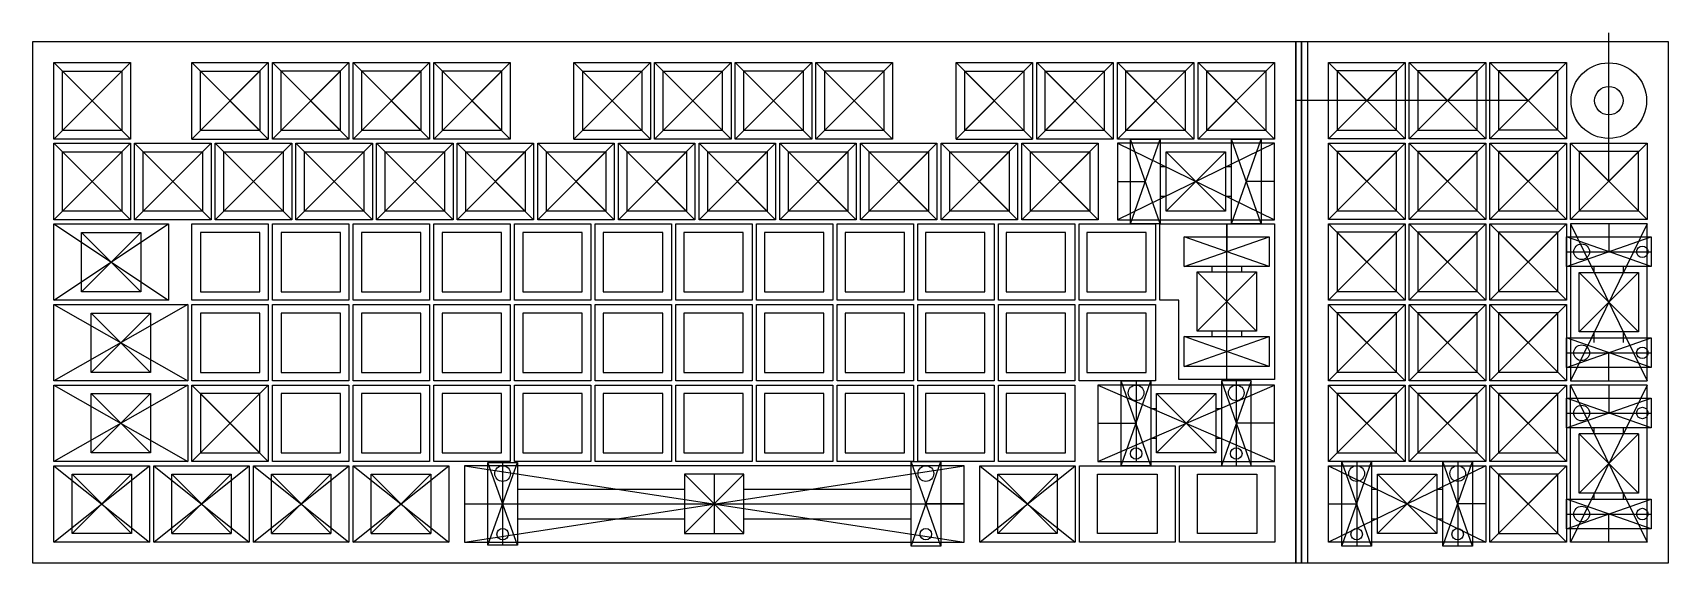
# Model space of a CAD drawing. Header units: millimetres. Extents: x -40 to 346, y -26 to 99.
import ezdxf

# ---------------------------------------------------------------- set-up
doc = ezdxf.new("R2010")
doc.units = ezdxf.units.MM
doc.layers.get('0').update_dxf_attribs({"linetype": 'CONTINUOUS'})

msp = doc.modelspace()

# ---------------------------------------------------------------- linework, layer by layer
for p, q in [((257.99, 96.95), (259.37, 96.95)), ((259.37, 96.95), (260.75, 96.95)), ((260.75, 96.95), (345.75, 96.95)), ((260.75, 96.95), (260.75, -26.01)), ((331.75, 63.99), (331.75, 99)), ((345.75, 96.95), (345.75, -26.01)), ((-16.51, 73.95), (-34.51, 91.95)), ((-34.51, 73.95), (-16.51, 91.95)), ((-32.5, 89.94), (-18.52, 75.96)), ((-32.5, 75.96), (-18.52, 89.94)), ((-2.01, 73.95), (-2.01, 91.95)), ((0, 89.94), (13.98, 75.96)), ((13.98, 89.94), (13.98, 75.96)), ((15.99, 91.95), (15.99, 73.95)), ((16.99, 73.95), (34.99, 91.95)), ((16.99, 73.95), (16.99, 91.95)), ((19, 75.96), (19, 89.94)), ((19, 75.96), (32.98, 89.94)), ((35.99, 73.95), (53.99, 91.95)), ((35.99, 73.95), (35.99, 91.95)), ((38, 75.96), (38, 89.94)), ((38, 75.96), (51.98, 89.94)), ((54.99, 73.95), (72.99, 91.95)), ((54.99, 73.95), (54.99, 91.95)), ((57, 75.96), (57, 89.94)), ((57, 75.96), (70.98, 89.94)), ((87.99, 73.95), (87.99, 91.95)), ((90, 89.94), (103.98, 89.94)), ((105.99, 91.95), (105.99, 73.95)), ((106.99, 73.95), (124.99, 91.95)), ((106.99, 91.95), (124.99, 91.95)), ((109, 89.94), (122.98, 89.94)), ((124.99, 91.95), (124.99, 73.95)), ((125.99, 91.95), (143.99, 91.95)), ((125.99, 73.95), (143.99, 91.95)), ((128, 75.96), (128, 89.94)), ((141.98, 89.94), (141.98, 75.96)), ((143.99, 91.95), (143.99, 73.95)), ((162.99, 73.95), (144.99, 91.95)), ((144.99, 73.95), (144.99, 91.95)), ((144.99, 91.95), (162.99, 91.95)), ((147, 89.94), (160.98, 75.96)), ((160.98, 89.94), (160.98, 75.96)), ((177.99, 73.95), (177.99, 91.95)), ((180, 89.94), (193.98, 89.94)), ((195.99, 91.95), (195.99, 73.95)), ((196.99, 73.95), (214.99, 91.95)), ((196.99, 91.95), (214.99, 91.95)), ((199, 89.94), (212.98, 89.94)), ((214.99, 91.95), (214.99, 73.95)), ((215.99, 91.95), (233.99, 91.95)), ((215.99, 73.95), (233.99, 91.95)), ((218, 75.96), (218, 89.94)), ((231.98, 89.94), (231.98, 75.96)), ((233.99, 91.95), (233.99, 73.95)), ((252.99, 73.95), (234.99, 91.95)), ((234.99, 73.95), (234.99, 91.95)), ((234.99, 91.95), (252.99, 91.95)), ((237, 89.94), (250.98, 75.96)), ((250.98, 89.94), (250.98, 75.96)), ((283.75, 73.99), (265.75, 91.99)), ((281.74, 89.98), (267.76, 89.98)), ((267.76, 89.98), (267.76, 76)), ((267.76, 89.98), (281.74, 76)), ((283.75, 91.99), (283.75, 73.99)), ((302.75, 73.99), (284.75, 91.99)), ((286.76, 89.98), (300.74, 76)), ((286.76, 76), (300.74, 89.98)), ((302.75, 91.99), (302.75, 73.99)), ((321.75, 73.99), (303.75, 91.99)), ((303.75, 73.99), (321.75, 91.99)), ((305.76, 89.98), (305.76, 76)), ((319.74, 76), (319.74, 89.98)), ((312.75, 82.99), (257.99, 82.99)), ((13.98, 75.96), (0, 75.96)), ((34.99, 73.95), (16.99, 73.95)), ((32.98, 75.96), (19, 75.96)), ((53.99, 73.95), (35.99, 73.95)), ((51.98, 75.96), (38, 75.96)), ((72.99, 73.95), (54.99, 73.95)), ((70.98, 75.96), (57, 75.96)), ((103.98, 75.96), (90, 75.96)), ((122.98, 75.96), (109, 75.96)), ((160.98, 75.96), (147, 75.96)), ((193.98, 75.96), (180, 75.96)), ((212.98, 75.96), (199, 75.96)), ((226.09, 53.95), (219.09, 73.95)), ((219.09, 53.95), (226.09, 73.95)), ((250.98, 75.96), (237, 75.96)), ((249.89, 53.95), (242.89, 73.95)), ((242.89, 53.95), (249.89, 73.95)), ((283.75, 73.99), (265.75, 73.99)), ((302.75, 73.99), (284.75, 73.99)), ((-16.51, 54.95), (-34.51, 72.95)), ((-34.51, 54.95), (-16.51, 72.95)), ((-32.5, 70.94), (-18.52, 56.96)), ((-32.5, 56.96), (-18.52, 70.94)), ((-15.51, 54.95), (2.49, 72.95)), ((-15.51, 54.95), (-15.51, 72.95)), ((-13.5, 56.96), (-13.5, 70.94)), ((-13.5, 56.96), (0.48, 70.94)), ((3.49, 54.95), (21.49, 72.95)), ((3.49, 54.95), (3.49, 72.95)), ((5.5, 56.96), (5.5, 70.94)), ((5.5, 56.96), (19.48, 70.94)), ((22.49, 54.95), (40.49, 72.95)), ((22.49, 54.95), (22.49, 72.95)), ((24.5, 56.96), (24.5, 70.94)), ((24.5, 56.96), (38.48, 70.94)), ((41.49, 54.95), (59.49, 72.95)), ((41.49, 54.95), (41.49, 72.95)), ((43.5, 56.96), (43.5, 70.94)), ((43.5, 56.96), (57.48, 70.94)), ((60.49, 54.95), (78.49, 72.95)), ((60.49, 54.95), (60.49, 72.95)), ((62.5, 56.96), (62.5, 70.94)), ((62.5, 56.96), (76.48, 70.94)), ((79.49, 54.95), (97.49, 72.95)), ((79.49, 54.95), (79.49, 72.95)), ((81.5, 56.96), (81.5, 70.94)), ((81.5, 56.96), (95.48, 70.94)), ((98.49, 54.95), (116.49, 72.95)), ((98.49, 54.95), (98.49, 72.95)), ((100.5, 56.96), (100.5, 70.94)), ((100.5, 56.96), (114.48, 70.94)), ((117.49, 54.95), (135.49, 72.95)), ((117.49, 54.95), (117.49, 72.95)), ((119.5, 56.96), (119.5, 70.94)), ((119.5, 56.96), (133.48, 70.94)), ((136.49, 54.95), (154.49, 72.95)), ((136.49, 54.95), (136.49, 72.95)), ((138.5, 56.96), (138.5, 70.94)), ((138.5, 56.96), (152.48, 70.94)), ((155.49, 54.95), (173.49, 72.95)), ((155.49, 54.95), (155.49, 72.95)), ((157.5, 56.96), (157.5, 70.94)), ((157.5, 56.96), (171.48, 70.94)), ((174.49, 54.95), (192.49, 72.95)), ((174.49, 54.95), (174.49, 72.95)), ((176.5, 56.96), (176.5, 70.94)), ((176.5, 56.96), (190.48, 70.94)), ((193.49, 54.95), (211.49, 72.95)), ((193.49, 54.95), (193.49, 72.95)), ((195.5, 56.96), (195.5, 70.94)), ((195.5, 56.96), (209.48, 70.94)), ((252.99, 72.95), (215.99, 54.95)), ((215.99, 72.95), (252.99, 54.95)), ((227.5, 70.94), (241.48, 56.96)), ((227.5, 56.96), (241.48, 70.94)), ((283.75, 54.99), (265.75, 72.99)), ((265.75, 54.99), (283.75, 72.99)), ((267.76, 70.98), (281.74, 57)), ((267.76, 57), (281.74, 70.98)), ((284.75, 54.99), (302.75, 72.99)), ((284.75, 54.99), (284.75, 72.99)), ((286.76, 57), (300.74, 70.98)), ((286.76, 70.98), (300.74, 57)), ((303.75, 54.99), (321.75, 72.99)), ((303.75, 54.99), (303.75, 72.99)), ((305.76, 57), (319.74, 70.98)), ((305.76, 70.98), (319.74, 57)), ((322.75, 54.99), (340.75, 72.99)), ((322.75, 54.99), (322.75, 72.99)), ((324.76, 57), (338.74, 70.98)), ((324.76, 70.98), (338.74, 57)), ((226.09, 67.44), (227.5, 67.44)), ((241.48, 67.44), (242.89, 67.44)), ((215.99, 63.95), (222.59, 63.95)), ((252.99, 63.95), (246.39, 63.95)), ((226.09, 60.46), (227.5, 60.46)), ((241.48, 60.46), (242.89, 60.46)), ((-34.51, 53.95), (-7.51, 35.95)), ((-34.51, 35.95), (-7.51, 53.95)), ((2.49, 54.95), (-15.51, 54.95)), ((0.48, 56.96), (-13.5, 56.96)), ((21.49, 54.95), (3.49, 54.95)), ((19.48, 56.96), (5.5, 56.96)), ((40.49, 54.95), (22.49, 54.95)), ((38.48, 56.96), (24.5, 56.96)), ((59.49, 54.95), (41.49, 54.95)), ((57.48, 56.96), (43.5, 56.96)), ((78.49, 54.95), (60.49, 54.95)), ((76.48, 56.96), (62.5, 56.96)), ((97.49, 54.95), (79.49, 54.95)), ((95.48, 56.96), (81.5, 56.96)), ((116.49, 54.95), (98.49, 54.95)), ((114.48, 56.96), (100.5, 56.96)), ((135.49, 54.95), (117.49, 54.95)), ((133.48, 56.96), (119.5, 56.96)), ((154.49, 54.95), (136.49, 54.95)), ((152.48, 56.96), (138.5, 56.96)), ((173.49, 54.95), (155.49, 54.95)), ((171.48, 56.96), (157.5, 56.96)), ((192.49, 54.95), (174.49, 54.95)), ((190.48, 56.96), (176.5, 56.96)), ((211.49, 54.95), (193.49, 54.95)), ((209.48, 56.96), (195.5, 56.96)), ((241.74, 17.29), (241.74, 53.99)), ((241.74, 53.99), (241.74, 47.39)), ((265.75, 35.99), (283.75, 53.99)), ((265.75, 35.99), (265.75, 53.99)), ((302.75, 54.99), (284.75, 54.99)), ((284.75, 35.99), (302.75, 53.99)), ((284.75, 35.99), (284.75, 53.99)), ((321.75, 54.99), (303.75, 54.99)), ((303.75, 35.99), (321.75, 53.99)), ((303.75, 35.99), (303.75, 53.99)), ((340.75, 54.99), (322.75, 54.99)), ((340.75, 53.99), (322.75, 16.99)), ((322.75, 53.99), (340.75, 16.99)), ((331.75, 53.99), (331.75, 47.39)), ((-14.02, 37.96), (-28, 51.94)), ((-28, 37.96), (-14.02, 51.94)), ((251.74, 43.89), (231.74, 50.89)), ((231.74, 43.89), (251.74, 50.89)), ((267.76, 38), (281.74, 51.98)), ((267.76, 51.98), (281.74, 38)), ((286.76, 38), (300.74, 51.98)), ((286.76, 51.98), (300.74, 38)), ((305.76, 38), (319.74, 51.98)), ((305.76, 51.98), (319.74, 38)), ((341.75, 43.89), (321.75, 50.89)), ((321.75, 43.89), (341.75, 50.89)), ((321.75, 47.39), (341.75, 47.39)), ((248.73, 28.65), (234.75, 42.63)), ((234.75, 28.65), (248.73, 42.63)), ((238.25, 43.89), (238.25, 42.63)), ((245.23, 43.89), (245.23, 42.63)), ((324.76, 42.48), (338.74, 28.5)), ((324.76, 28.5), (338.74, 42.48)), ((328.26, 42.48), (328.26, 43.89)), ((335.24, 42.48), (335.24, 43.89)), ((-34.51, 34.97), (-3.01, 16.97)), ((-3.01, 34.97), (-34.51, 16.97)), ((283.75, 35.99), (265.75, 35.99)), ((265.75, 16.99), (283.75, 34.99)), ((265.75, 16.99), (265.75, 34.99)), ((302.75, 35.99), (284.75, 35.99)), ((284.75, 16.99), (302.75, 34.99)), ((284.75, 16.99), (284.75, 34.99)), ((321.75, 35.99), (303.75, 35.99)), ((303.75, 16.99), (321.75, 34.99)), ((303.75, 16.99), (303.75, 34.99)), ((-11.77, 18.98), (-25.75, 32.96)), ((-25.75, 18.98), (-11.77, 32.96)), ((267.76, 19), (281.74, 32.98)), ((267.76, 32.98), (281.74, 19)), ((286.76, 19), (300.74, 32.98)), ((286.76, 32.98), (300.74, 19)), ((305.76, 19), (319.74, 32.98)), ((305.76, 32.98), (319.74, 19)), ((251.74, 20.39), (231.74, 27.39)), ((231.74, 20.39), (251.74, 27.39)), ((238.25, 28.65), (238.25, 27.39)), ((245.23, 28.65), (245.23, 27.39)), ((341.75, 20.09), (321.75, 27.09)), ((321.75, 20.09), (341.75, 27.09)), ((328.26, 26), (328.26, 28.5)), ((335.24, 26), (335.24, 28.5)), ((241.74, 17.29), (241.74, 23.89)), ((321.75, 23.59), (341.75, 23.59)), ((331.75, 16.99), (331.75, 23.59)), ((-34.51, 15.99), (-3.01, -2.01)), ((-3.01, 15.99), (-34.51, -2.01)), ((15.99, -2.01), (-2.01, 15.99)), ((-2.01, -2.01), (15.99, 15.99)), ((211.39, 15.99), (252.99, -2.01)), ((211.39, -2.01), (252.99, 15.99)), ((223.89, -3.01), (216.89, 16.99)), ((216.89, -3.01), (223.89, 16.99)), ((220.39, 16.99), (220.39, -2.01)), ((247.49, 16.99), (240.49, -3.01)), ((240.49, 16.99), (247.49, -3.01)), ((241.74, 17.29), (241.74, 18.4)), ((243.99, 16.99), (243.99, -3.01)), ((283.75, 16.99), (265.75, 16.99)), ((265.75, -2.01), (283.75, 15.99)), ((265.75, -2.01), (265.75, 15.99)), ((302.75, 16.99), (284.75, 16.99)), ((284.75, -2.01), (302.75, 15.99)), ((284.75, -2.01), (284.75, 15.99)), ((321.75, 16.99), (303.75, 16.99)), ((303.75, -2.01), (321.75, 15.99)), ((303.75, -2.01), (303.75, 15.99)), ((340.75, 15.99), (322.75, -21.01)), ((340.75, 15.99), (322.75, 15.99)), ((331.75, 15.99), (331.75, 9.39)), ((340.75, -21.01), (340.75, 15.99)), ((-11.77, 0), (-25.75, 13.98)), ((-25.75, 0), (-11.77, 13.98)), ((0, 13.98), (13.98, 0)), ((0, 0), (13.98, 13.98)), ((239.18, 0), (225.2, 13.98)), ((225.2, 0), (239.18, 13.98)), ((267.76, 0), (281.74, 13.98)), ((267.76, 13.98), (281.74, 0)), ((286.76, 0), (300.74, 13.98)), ((286.76, 13.98), (300.74, 0)), ((305.76, 0), (319.74, 13.98)), ((305.76, 13.98), (319.74, 0)), ((341.75, 5.89), (321.75, 12.89)), ((321.75, 5.89), (341.75, 12.89)), ((223.89, 10.48), (225.2, 10.48)), ((239.18, 10.48), (240.49, 10.48)), ((321.75, 9.39), (341.75, 9.39)), ((211.39, 6.99), (220.39, 6.99)), ((252.99, 6.99), (243.99, 6.99)), ((324.76, -9.5), (324.76, 4.48)), ((328.26, 4.48), (328.26, 5.89)), ((335.24, 4.48), (335.24, 5.89)), ((338.74, 4.48), (338.74, -9.5)), ((223.89, 3.5), (225.2, 3.5)), ((239.18, 3.5), (240.49, 3.5)), ((-34.51, -3.01), (-12.01, -21.01)), ((-34.51, -21.01), (-12.01, -3.01)), ((-11.01, -3.01), (11.49, -3.01)), ((-11.01, -21.01), (11.49, -3.01)), ((11.49, -3.01), (11.49, -21.01)), ((12.49, -3.01), (34.99, -3.01)), ((12.49, -21.01), (34.99, -3.01)), ((34.99, -3.01), (34.99, -21.01)), ((35.99, -3.01), (58.49, -3.01)), ((35.99, -21.01), (58.49, -3.01)), ((58.49, -3.01), (58.49, -21.01)), ((62.18, -3.01), (179.89, -21.01)), ((62.18, -21.01), (179.89, -3.01)), ((74.68, -21.76), (67.68, -2.26)), ((67.68, -21.76), (74.68, -2.26)), ((71.18, -2.26), (71.18, -21.76)), ((174.39, -22.01), (167.39, -2.01)), ((167.39, -22.01), (174.39, -2.01)), ((183.58, -3.01), (206.08, -21.01)), ((183.58, -21.01), (206.08, -3.01)), ((283.75, -2.01), (265.75, -2.01)), ((265.75, -3.01), (302.75, -21.01)), ((302.75, -3.01), (265.75, -21.01)), ((275.85, -22.01), (268.85, -2.01)), ((268.85, -22.01), (275.85, -2.01)), ((272.35, -2.01), (272.35, -22.01)), ((302.75, -2.01), (284.75, -2.01)), ((299.65, -22.01), (292.65, -2.01)), ((292.65, -22.01), (299.65, -2.01)), ((296.15, -2.01), (296.15, -22.01)), ((321.75, -2.01), (303.75, -2.01)), ((303.75, -21.01), (321.75, -3.01)), ((303.75, -21.01), (303.75, -3.01)), ((-16.27, -19), (-30.25, -5.02)), ((-30.25, -19), (-16.27, -5.02)), ((-6.75, -19), (-6.75, -5.02)), ((7.23, -5.02), (7.23, -19)), ((16.75, -19), (16.75, -5.02)), ((30.73, -5.02), (30.73, -19)), ((40.25, -19), (40.25, -5.02)), ((54.23, -5.02), (54.23, -19)), ((128.02, -5.02), (114.04, -19)), ((114.04, -5.02), (128.02, -19)), ((121.03, -5.02), (121.03, -19)), ((201.82, -19), (187.84, -5.02)), ((187.84, -19), (201.82, -5.02)), ((277.26, -5.02), (291.24, -19)), ((277.26, -19), (291.24, -5.02)), ((305.76, -19), (319.74, -5.02)), ((305.76, -5.02), (319.74, -19)), ((74.68, -8.52), (114.04, -8.52)), ((128.02, -8.52), (167.39, -8.52)), ((275.85, -8.52), (277.26, -8.52)), ((291.24, -8.52), (292.65, -8.52)), ((341.75, -17.91), (321.75, -10.91)), ((321.75, -17.91), (341.75, -10.91)), ((328.26, -10.91), (328.26, -9.5)), ((335.24, -10.91), (335.24, -9.5)), ((62.18, -12.01), (179.89, -12.01)), ((62.18, -12.01), (71.18, -12.01)), ((179.89, -12.01), (170.88, -12.01)), ((265.75, -12.01), (272.35, -12.01)), ((302.75, -12.01), (296.15, -12.01)), ((321.75, -14.41), (341.75, -14.41)), ((331.75, -21.01), (331.75, -14.41)), ((74.68, -15.5), (114.04, -15.5)), ((128.02, -15.5), (167.39, -15.5)), ((275.85, -15.5), (277.26, -15.5)), ((291.24, -15.5), (292.65, -15.5)), ((321.75, -21.01), (303.75, -21.01)), ((345.75, -26.01), (260.75, -26.01))]:
    msp.add_line(p, q)
for points in [[(-39.51, 96.95), (257.99, 96.95), (260.75, 96.95), (260.75, -26.01), (259.37, -26.01), (259.37, 96.95), (259.37, -26.01), (257.99, -26.01), (257.99, 96.95), (257.99, -26.01), (-39.51, -26.01)], [(-16.51, 73.95), (-34.51, 73.95), (-34.51, 91.95), (-16.51, 91.95)], [(-32.5, 89.94), (-18.52, 89.94), (-18.52, 75.96), (-32.5, 75.96)], [(15.99, 73.95), (-2.01, 91.95), (15.99, 91.95), (-2.01, 73.95)], [(0, 75.96), (0, 89.94), (13.98, 89.94)], [(34.99, 91.95), (34.99, 73.95), (16.99, 91.95)], [(19, 89.94), (32.98, 75.96), (32.98, 89.94)], [(53.99, 91.95), (53.99, 73.95), (35.99, 91.95)], [(38, 89.94), (51.98, 75.96), (51.98, 89.94)], [(72.99, 91.95), (72.99, 73.95), (54.99, 91.95)], [(57, 89.94), (70.98, 75.96), (70.98, 89.94)], [(87.99, 91.95), (105.99, 91.95), (87.99, 73.95), (105.99, 73.95)], [(90, 75.96), (103.98, 89.94), (103.98, 75.96), (90, 89.94)], [(124.99, 73.95), (106.99, 73.95), (106.99, 91.95)], [(109, 89.94), (122.98, 75.96), (122.98, 89.94), (109, 75.96)], [(143.99, 73.95), (125.99, 73.95), (125.99, 91.95)], [(128, 89.94), (141.98, 75.96), (128, 75.96), (141.98, 89.94)], [(162.99, 73.95), (144.99, 73.95), (162.99, 91.95)], [(147, 75.96), (160.98, 89.94), (147, 89.94)], [(177.99, 91.95), (195.99, 91.95), (177.99, 73.95), (195.99, 73.95)], [(180, 75.96), (193.98, 89.94), (193.98, 75.96), (180, 89.94)], [(214.99, 73.95), (196.99, 73.95), (196.99, 91.95)], [(199, 89.94), (212.98, 75.96), (212.98, 89.94), (199, 75.96)], [(233.99, 73.95), (215.99, 73.95), (215.99, 91.95)], [(218, 89.94), (231.98, 75.96), (218, 75.96), (231.98, 89.94)], [(252.99, 73.95), (234.99, 73.95), (252.99, 91.95)], [(237, 75.96), (250.98, 89.94), (237, 89.94)], [(265.75, 91.99), (283.75, 91.99), (265.75, 73.99)], [(267.76, 76), (281.74, 76), (281.74, 89.98)], [(284.75, 73.99), (284.75, 91.99), (302.75, 91.99)], [(300.74, 89.98), (286.76, 89.98), (286.76, 76), (300.74, 76)], [(303.75, 91.99), (321.75, 91.99), (321.75, 73.99), (303.75, 73.99)], [(319.74, 89.98), (305.76, 89.98), (319.74, 76), (305.76, 76)], [(226.09, 53.95), (219.09, 53.95), (219.09, 73.95), (226.09, 73.95)], [(249.89, 53.95), (242.89, 53.95), (242.89, 73.95), (249.89, 73.95)], [(-16.51, 54.95), (-34.51, 54.95), (-34.51, 72.95), (-16.51, 72.95)], [(-32.5, 70.94), (-18.52, 70.94), (-18.52, 56.96), (-32.5, 56.96)], [(-15.51, 72.95), (2.49, 72.95), (2.49, 54.95)], [(-13.5, 70.94), (0.48, 70.94), (0.48, 56.96)], [(3.49, 72.95), (21.49, 72.95), (21.49, 54.95)], [(5.5, 70.94), (19.48, 70.94), (19.48, 56.96)], [(22.49, 72.95), (40.49, 72.95), (40.49, 54.95)], [(24.5, 70.94), (38.48, 70.94), (38.48, 56.96)], [(41.49, 72.95), (59.49, 72.95), (59.49, 54.95)], [(43.5, 70.94), (57.48, 70.94), (57.48, 56.96)], [(60.49, 72.95), (78.49, 72.95), (78.49, 54.95)], [(62.5, 70.94), (76.48, 70.94), (76.48, 56.96)], [(79.49, 72.95), (97.49, 72.95), (97.49, 54.95)], [(81.5, 70.94), (95.48, 70.94), (95.48, 56.96)], [(98.49, 72.95), (116.49, 72.95), (116.49, 54.95)], [(100.5, 70.94), (114.48, 70.94), (114.48, 56.96)], [(117.49, 72.95), (135.49, 72.95), (135.49, 54.95)], [(119.5, 70.94), (133.48, 70.94), (133.48, 56.96)], [(136.49, 72.95), (154.49, 72.95), (154.49, 54.95)], [(138.5, 70.94), (152.48, 70.94), (152.48, 56.96)], [(155.49, 72.95), (173.49, 72.95), (173.49, 54.95)], [(157.5, 70.94), (171.48, 70.94), (171.48, 56.96)], [(174.49, 72.95), (192.49, 72.95), (192.49, 54.95)], [(176.5, 70.94), (190.48, 70.94), (190.48, 56.96)], [(193.49, 72.95), (211.49, 72.95), (211.49, 54.95)], [(195.5, 70.94), (209.48, 70.94), (209.48, 56.96)], [(252.99, 72.95), (215.99, 72.95), (215.99, 54.95), (252.99, 54.95)], [(227.5, 70.94), (241.48, 70.94), (241.48, 56.96), (227.5, 56.96)], [(283.75, 54.99), (265.75, 54.99), (265.75, 72.99), (283.75, 72.99)], [(267.76, 57), (281.74, 57), (281.74, 70.98), (267.76, 70.98)], [(302.75, 72.99), (302.75, 54.99), (284.75, 72.99)], [(300.74, 70.98), (286.76, 70.98), (286.76, 57), (300.74, 57)], [(321.75, 72.99), (321.75, 54.99), (303.75, 72.99)], [(319.74, 70.98), (305.76, 70.98), (305.76, 57), (319.74, 57)], [(340.75, 72.99), (340.75, 54.99), (322.75, 72.99)], [(338.74, 70.98), (324.76, 70.98), (324.76, 57), (338.74, 57)], [(-7.51, 35.95), (-34.51, 35.95), (-34.51, 53.95), (-7.51, 53.95)], [(15.99, 53.99), (15.99, 35.99), (-2.01, 35.99), (-2.01, 53.99)], [(34.99, 53.99), (34.99, 35.99), (16.99, 35.99), (16.99, 53.99)], [(53.99, 53.99), (53.99, 35.99), (35.99, 35.99), (35.99, 53.99)], [(72.99, 53.99), (72.99, 35.99), (54.99, 35.99), (54.99, 53.99)], [(91.99, 53.99), (91.99, 35.99), (73.99, 35.99), (73.99, 53.99)], [(110.99, 53.99), (110.99, 35.99), (92.99, 35.99), (92.99, 53.99)], [(129.99, 53.99), (129.99, 35.99), (111.99, 35.99), (111.99, 53.99)], [(148.99, 53.99), (148.99, 35.99), (130.99, 35.99), (130.99, 53.99)], [(167.99, 53.99), (167.99, 35.99), (149.99, 35.99), (149.99, 53.99)], [(186.99, 53.99), (186.99, 35.99), (168.99, 35.99), (168.99, 53.99)], [(205.99, 53.99), (205.99, 35.99), (187.99, 35.99), (187.99, 53.99)], [(224.99, 53.99), (224.99, 35.99), (206.99, 35.99), (206.99, 53.99)], [(252.99, 53.99), (252.99, 17.29), (230.49, 17.29), (230.49, 35.99), (225.99, 35.99), (225.99, 53.99)], [(283.75, 53.99), (283.75, 35.99), (265.75, 53.99)], [(302.75, 53.99), (302.75, 35.99), (284.75, 53.99)], [(321.75, 53.99), (321.75, 35.99), (303.75, 53.99)], [(340.75, 53.99), (322.75, 53.99), (322.75, 16.99), (340.75, 16.99)], [(-14.02, 37.96), (-28, 37.96), (-28, 51.94), (-14.02, 51.94)], [(13.98, 37.96), (13.98, 51.94), (0, 51.94), (0, 37.96)], [(32.96, 37.96), (32.96, 51.94), (18.98, 51.94), (18.98, 37.96)], [(51.94, 37.96), (51.94, 51.94), (37.96, 51.94), (37.96, 37.96)], [(70.92, 37.96), (70.92, 51.94), (56.94, 51.94), (56.94, 37.96)], [(89.9, 37.96), (89.9, 51.94), (75.92, 51.94), (75.92, 37.96)], [(108.88, 37.96), (108.88, 51.94), (94.9, 51.94), (94.9, 37.96)], [(127.86, 37.96), (127.86, 51.94), (113.88, 51.94), (113.88, 37.96)], [(146.84, 37.96), (146.84, 51.94), (132.86, 51.94), (132.86, 37.96)], [(165.82, 37.96), (165.82, 51.94), (151.84, 51.94), (151.84, 37.96)], [(184.8, 37.96), (184.8, 51.94), (170.82, 51.94), (170.82, 37.96)], [(203.78, 37.96), (203.78, 51.94), (189.8, 51.94), (189.8, 37.96)], [(222.76, 37.96), (222.76, 51.94), (208.78, 51.94), (208.78, 37.96)], [(251.74, 43.89), (231.74, 43.89), (231.74, 50.89), (251.74, 50.89)], [(281.74, 51.98), (267.76, 51.98), (267.76, 38), (281.74, 38)], [(300.74, 51.98), (286.76, 51.98), (286.76, 38), (300.74, 38)], [(319.74, 51.98), (305.76, 51.98), (305.76, 38), (319.74, 38)], [(341.75, 43.89), (321.75, 43.89), (321.75, 50.89), (341.75, 50.89)], [(248.73, 28.65), (234.75, 28.65), (234.75, 42.63), (248.73, 42.63)], [(324.76, 42.48), (338.74, 42.48), (338.74, 28.5), (324.76, 28.5)], [(-34.51, 34.97), (-3.01, 34.97), (-3.01, 16.97), (-34.51, 16.97)], [(15.99, 34.99), (15.99, 16.99), (-2.01, 16.99), (-2.01, 34.99)], [(34.99, 34.99), (34.99, 16.99), (16.99, 16.99), (16.99, 34.99)], [(53.99, 34.99), (53.99, 16.99), (35.99, 16.99), (35.99, 34.99)], [(72.99, 34.99), (72.99, 16.99), (54.99, 16.99), (54.99, 34.99)], [(91.99, 34.99), (91.99, 16.99), (73.99, 16.99), (73.99, 34.99)], [(110.99, 34.99), (110.99, 16.99), (92.99, 16.99), (92.99, 34.99)], [(129.99, 34.99), (129.99, 16.99), (111.99, 16.99), (111.99, 34.99)], [(148.99, 34.99), (148.99, 16.99), (130.99, 16.99), (130.99, 34.99)], [(167.99, 34.99), (167.99, 16.99), (149.99, 16.99), (149.99, 34.99)], [(186.99, 34.99), (186.99, 16.99), (168.99, 16.99), (168.99, 34.99)], [(205.99, 34.99), (205.99, 16.99), (187.99, 16.99), (187.99, 34.99)], [(224.99, 34.99), (224.99, 16.99), (206.99, 16.99), (206.99, 34.99)], [(283.75, 34.99), (283.75, 16.99), (265.75, 34.99)], [(302.75, 34.99), (302.75, 16.99), (284.75, 34.99)], [(321.75, 34.99), (321.75, 16.99), (303.75, 34.99)], [(-11.77, 18.98), (-25.75, 18.98), (-25.75, 32.96), (-11.77, 32.96)], [(13.98, 18.98), (13.98, 32.96), (0, 32.96), (0, 18.98)], [(32.96, 18.98), (32.96, 32.96), (18.98, 32.96), (18.98, 18.98)], [(51.94, 18.98), (51.94, 32.96), (37.96, 32.96), (37.96, 18.98)], [(70.92, 18.98), (70.92, 32.96), (56.94, 32.96), (56.94, 18.98)], [(89.9, 18.98), (89.9, 32.96), (75.92, 32.96), (75.92, 18.98)], [(108.88, 18.98), (108.88, 32.96), (94.9, 32.96), (94.9, 18.98)], [(127.86, 18.98), (127.86, 32.96), (113.88, 32.96), (113.88, 18.98)], [(146.84, 18.98), (146.84, 32.96), (132.86, 32.96), (132.86, 18.98)], [(165.82, 18.98), (165.82, 32.96), (151.84, 32.96), (151.84, 18.98)], [(184.8, 18.98), (184.8, 32.96), (170.82, 32.96), (170.82, 18.98)], [(203.78, 18.98), (203.78, 32.96), (189.8, 32.96), (189.8, 18.98)], [(222.76, 18.98), (222.76, 32.96), (208.78, 32.96), (208.78, 18.98)], [(281.74, 32.98), (267.76, 32.98), (267.76, 19), (281.74, 19)], [(300.74, 32.98), (286.76, 32.98), (286.76, 19), (300.74, 19)], [(319.74, 32.98), (305.76, 32.98), (305.76, 19), (319.74, 19)], [(251.74, 20.39), (231.74, 20.39), (231.74, 27.39), (251.74, 27.39)], [(341.75, 20.09), (321.75, 20.09), (321.75, 27.09), (341.75, 27.09)], [(-34.51, 15.99), (-3.01, 15.99), (-3.01, -2.01), (-34.51, -2.01)], [(15.99, -2.01), (-2.01, -2.01), (-2.01, 15.99), (15.99, 15.99)], [(34.99, 15.99), (34.99, -2.01), (16.99, -2.01), (16.99, 15.99)], [(53.99, 15.99), (53.99, -2.01), (35.99, -2.01), (35.99, 15.99)], [(72.99, 15.99), (72.99, -2.01), (54.99, -2.01), (54.99, 15.99)], [(91.99, 15.99), (91.99, -2.01), (73.99, -2.01), (73.99, 15.99)], [(110.99, 15.99), (110.99, -2.01), (92.99, -2.01), (92.99, 15.99)], [(129.99, 15.99), (129.99, -2.01), (111.99, -2.01), (111.99, 15.99)], [(148.99, 15.99), (148.99, -2.01), (130.99, -2.01), (130.99, 15.99)], [(167.99, 15.99), (167.99, -2.01), (149.99, -2.01), (149.99, 15.99)], [(186.99, 15.99), (186.99, -2.01), (168.99, -2.01), (168.99, 15.99)], [(205.99, 15.99), (205.99, -2.01), (187.99, -2.01), (187.99, 15.99)], [(252.99, 15.99), (211.39, 15.99), (211.39, -2.01), (252.99, -2.01)], [(223.89, -3.01), (216.89, -3.01), (216.89, 16.99), (223.89, 16.99)], [(247.49, 16.99), (240.49, 16.99), (240.49, -3.01), (247.49, -3.01)], [(283.75, 15.99), (283.75, -2.01), (265.75, 15.99)], [(302.75, 15.99), (302.75, -2.01), (284.75, 15.99)], [(321.75, 15.99), (321.75, -2.01), (303.75, 15.99)], [(322.75, 15.99), (340.75, -21.01), (322.75, -21.01)], [(-11.77, 0), (-25.75, 0), (-25.75, 13.98), (-11.77, 13.98)], [(0, 0), (13.98, 0), (13.98, 13.98), (0, 13.98)], [(32.96, 0), (32.96, 13.98), (18.98, 13.98), (18.98, 0)], [(51.94, 0), (51.94, 13.98), (37.96, 13.98), (37.96, 0)], [(70.92, 0), (70.92, 13.98), (56.94, 13.98), (56.94, 0)], [(89.9, 0), (89.9, 13.98), (75.92, 13.98), (75.92, 0)], [(108.88, 0), (108.88, 13.98), (94.9, 13.98), (94.9, 0)], [(127.86, 0), (127.86, 13.98), (113.88, 13.98), (113.88, 0)], [(146.84, 0), (146.84, 13.98), (132.86, 13.98), (132.86, 0)], [(165.82, 0), (165.82, 13.98), (151.84, 13.98), (151.84, 0)], [(184.8, 0), (184.8, 13.98), (170.82, 13.98), (170.82, 0)], [(203.78, 0), (203.78, 13.98), (189.8, 13.98), (189.8, 0)], [(239.18, 0), (225.2, 0), (225.2, 13.98), (239.18, 13.98)], [(281.74, 13.98), (267.76, 13.98), (267.76, 0), (281.74, 0)], [(300.74, 13.98), (286.76, 13.98), (286.76, 0), (300.74, 0)], [(319.74, 13.98), (305.76, 13.98), (305.76, 0), (319.74, 0)], [(341.75, 5.89), (321.75, 5.89), (321.75, 12.89), (341.75, 12.89)], [(324.76, 4.48), (338.74, -9.5), (324.76, -9.5), (338.74, 4.48)], [(-34.51, -3.01), (-12.01, -3.01), (-12.01, -21.01), (-34.51, -21.01)], [(-11.01, -3.01), (11.49, -21.01), (-11.01, -21.01)], [(12.49, -3.01), (34.99, -21.01), (12.49, -21.01)], [(35.99, -3.01), (58.49, -21.01), (35.99, -21.01)], [(62.18, -21.01), (179.89, -21.01), (179.89, -3.01), (62.18, -3.01)], [(74.68, -21.76), (67.68, -21.76), (67.68, -2.26), (74.68, -2.26)], [(174.39, -22.01), (167.39, -22.01), (167.39, -2.01), (174.39, -2.01)], [(183.58, -3.01), (206.08, -3.01), (206.08, -21.01), (183.58, -21.01)], [(229.58, -3.01), (229.58, -21.01), (207.08, -21.01), (207.08, -3.01)], [(253.08, -3.01), (253.08, -21.01), (230.58, -21.01), (230.58, -3.01)], [(265.75, -3.01), (302.75, -3.01), (302.75, -21.01), (265.75, -21.01)], [(275.85, -22.01), (268.85, -22.01), (268.85, -2.01), (275.85, -2.01)], [(299.65, -22.01), (292.65, -22.01), (292.65, -2.01), (299.65, -2.01)], [(321.75, -3.01), (321.75, -21.01), (303.75, -3.01)], [(-16.27, -19), (-30.25, -19), (-30.25, -5.02), (-16.27, -5.02)], [(7.23, -19), (-6.75, -5.02), (7.23, -5.02), (-6.75, -19)], [(30.73, -19), (16.75, -5.02), (30.73, -5.02), (16.75, -19)], [(54.23, -19), (40.25, -5.02), (54.23, -5.02), (40.25, -19)], [(128.02, -5.02), (114.04, -5.02), (114.04, -19), (128.02, -19)], [(201.82, -19), (187.84, -19), (187.84, -5.02), (201.82, -5.02)], [(211.34, -19), (211.34, -5.02), (225.32, -5.02), (225.32, -19)], [(234.84, -19), (234.84, -5.02), (248.82, -5.02), (248.82, -19)], [(277.26, -5.02), (291.24, -5.02), (291.24, -19), (277.26, -19)], [(319.74, -5.02), (305.76, -5.02), (305.76, -19), (319.74, -19)], [(341.75, -17.91), (321.75, -17.91), (321.75, -10.91), (341.75, -10.91)]]:
    msp.add_lwpolyline(points, close=True)
for centre, radius in [((331.75, 82.99), 8.9), ((331.75, 82.99), 3.35), ((325.35, 47.39), 1.85), ((339.65, 47.39), 1.35), ((325.35, 23.59), 1.85), ((339.65, 23.59), 1.35), ((220.39, 14.14), 1.85), ((243.99, 14.14), 1.85), ((325.35, 9.39), 1.85), ((339.65, 9.39), 1.35), ((220.39, -0.16), 1.35), ((243.99, -0.16), 1.35), ((71.18, -4.86), 1.85), ((170.88, -4.86), 1.85), ((272.35, -4.86), 1.85), ((296.15, -4.86), 1.85), ((325.35, -14.41), 1.85), ((339.65, -14.41), 1.35), ((71.18, -19.16), 1.35), ((170.88, -19.16), 1.35), ((272.35, -19.16), 1.35), ((296.15, -19.16), 1.35)]:
    msp.add_circle(centre, radius)

doc.saveas('drawing.dxf')
